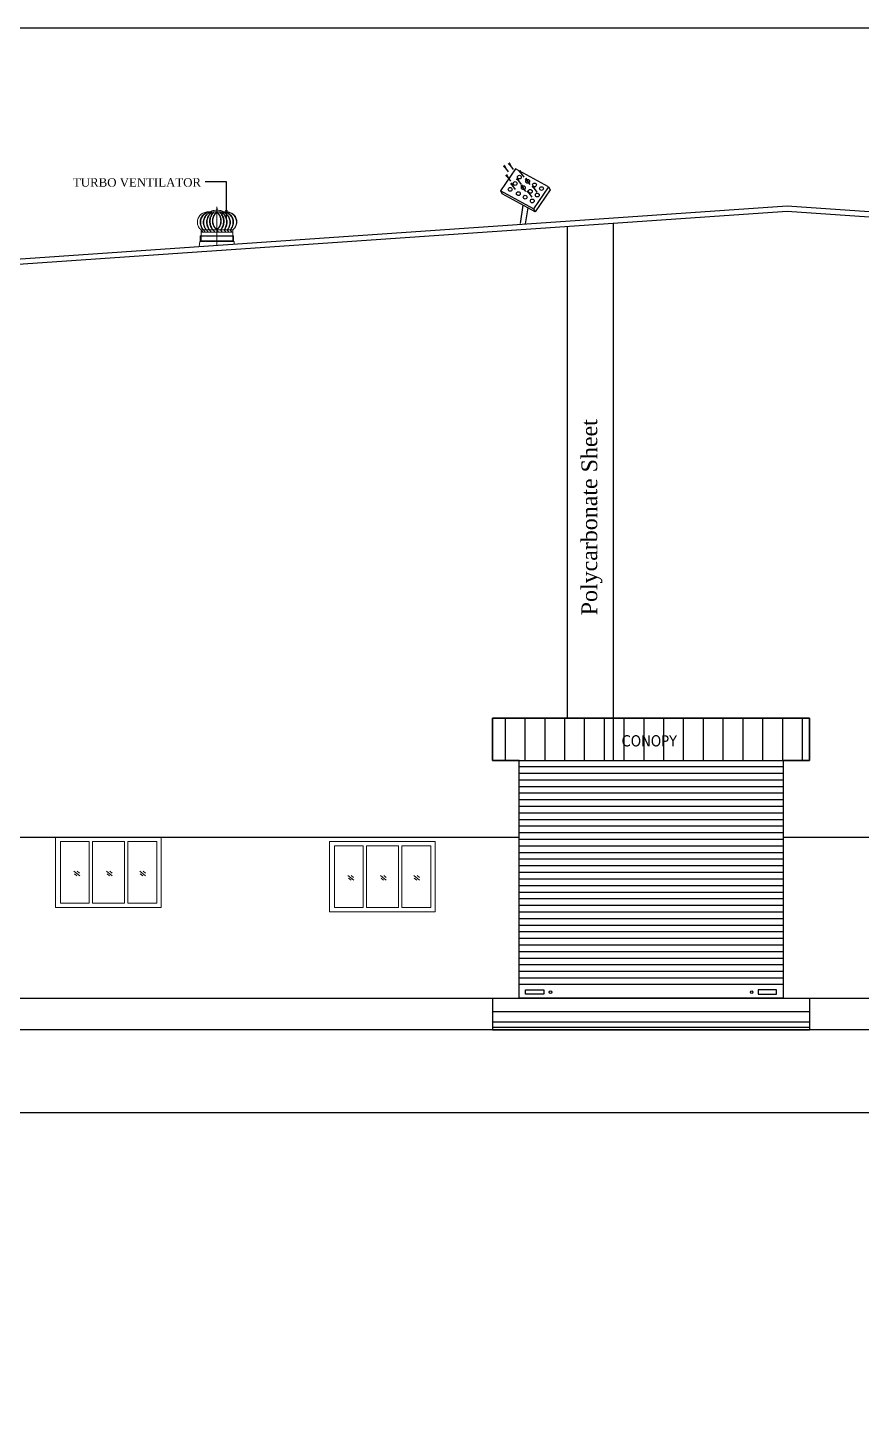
# Model space of a CAD drawing. Header units: metres. Extents: x 31037 to 31490, y -4422 to -3483.
# Drawn here: x 31181.03 to 31196.81, y -4395.07 to -4368.61 of the extents above; entities that cross this region are included whole.
import ezdxf

# ---------------------------------------------------------------- set-up
doc = ezdxf.new("R2010")
doc.units = ezdxf.units.M
doc.header["$LTSCALE"] = 30
doc.header["$MEASUREMENT"] = 0
doc.linetypes.add('DASHDOT', pattern=[1, 0.5, -0.25, 0, -0.25])
doc.layers.get('0').update_dxf_attribs({"color": 30, "lineweight": 40})
for name, color, linetype in [('COLUMN', 2, 'Continuous'), ('JSC-1A-Thin', 254, 'Continuous'), ('JSC-B-Main Wall', 20, 'Continuous'), ('OBJ', 5, 'Continuous')]:
    doc.layers.add(name, color=color, linetype=linetype)
for name, color, linetype, lineweight in [('DIM', 5, 'Continuous', 25), ('HAT', 8, 'Continuous', 18), ('JSC-K-Text 2', 7, 'Continuous', 20), ('JSC-S-Joinerys', 126, 'Continuous', 18), ('TEXT', 11, 'Continuous', 30), ('WINDOW', 3, 'Continuous', 30)]:
    doc.layers.add(name, color=color, linetype=linetype, lineweight=lineweight)
doc.styles.add('DIM', font='times.ttf')
doc.styles.add('JSC-Tahoma', font='tahoma.ttf')
doc.styles.add('ROMANS', font='stylu.ttf', dxfattribs={"width": 0.75})
doc.styles.get("Standard").update_dxf_attribs({"font": 'times.ttf', "height": 0.05})
doc.dimstyles.new('STANDARD$7', dxfattribs={"dimtxt": 0.18, "dimasz": 7, "dimexe": 0.18, "dimexo": 0.0625, "dimgap": 0.09, "dimtad": 0, "dimtih": 1, "dimtoh": 1, "dimdec": 3, "dimzin": 0, "dimdsep": 46, "dimtxsty": 'ROMANS', "dimcen": 0.09, "dimclrd": 3, "dimclrt": 2, "dimaunit": 1, "dimadec": 0, "dimazin": 0, "dimtfac": 1, "dimtdec": 3, "dimtofl": 0, "dimtmove": 2, "dimatfit": 3, "dimfxl": 0, "dimtolj": 1, "dimtzin": 0, "dimarcsym": 0})

# ---------------------------------------------------------------- blocks, each defined once
blk = doc.blocks.new('EGEGRE')
at = {"layer": 'JSC-1A-Thin', "lineweight": 9, "extrusion": (0.000697341, -0.000131776, 1)}
blk.add_line((17325.445, -5309.269, 0), (17325.436, -5309.368), dxfattribs=at)
at = {"layer": 'JSC-1A-Thin', "lineweight": 9, "extrusion": (0.000697341, -0.000131776, 1), "elevation": 12.781}
for points in [[(17325.593, -5308.71), (17325.574, -5308.71), (17325.556, -5308.712), (17325.536, -5308.717), (17325.519, -5308.724), (17325.501, -5308.731), (17325.485, -5308.74), (17325.469, -5308.752), (17325.455, -5308.764), (17325.442, -5308.779), (17325.431, -5308.793), (17325.421, -5308.809), (17325.412, -5308.827), (17325.405, -5308.844), (17325.401, -5308.862), (17325.398, -5308.881), (17325.397, -5308.9), (17325.397, -5308.919), (17325.401, -5308.938), (17325.405, -5308.957), (17325.411, -5308.974), (17325.419, -5308.992), (17325.428, -5309.008), (17325.439, -5309.023), (17325.452, -5309.038), (17325.466, -5309.05)], [(17325.625, -5308.71), (17325.606, -5308.712), (17325.587, -5308.716), (17325.569, -5308.722), (17325.551, -5308.731), (17325.535, -5308.74), (17325.52, -5308.752), (17325.505, -5308.764), (17325.493, -5308.777), (17325.48, -5308.792), (17325.471, -5308.808), (17325.462, -5308.826), (17325.456, -5308.844), (17325.451, -5308.862), (17325.448, -5308.881), (17325.447, -5308.9), (17325.447, -5308.919), (17325.449, -5308.937), (17325.453, -5308.956), (17325.459, -5308.973), (17325.468, -5308.991), (17325.476, -5309.008), (17325.487, -5309.023), (17325.499, -5309.038), (17325.514, -5309.05)], [(17325.625, -5308.71), (17325.605, -5308.715), (17325.587, -5308.721), (17325.568, -5308.729), (17325.551, -5308.739), (17325.535, -5308.75), (17325.52, -5308.764), (17325.506, -5308.779), (17325.495, -5308.793), (17325.484, -5308.811), (17325.475, -5308.829), (17325.468, -5308.847), (17325.462, -5308.867), (17325.459, -5308.885), (17325.458, -5308.905), (17325.459, -5308.926), (17325.461, -5308.946), (17325.466, -5308.965), (17325.472, -5308.984), (17325.48, -5309.002), (17325.489, -5309.019), (17325.501, -5309.035), (17325.514, -5309.05)], [(17325.652, -5308.71), (17325.633, -5308.717), (17325.614, -5308.726), (17325.597, -5308.736), (17325.581, -5308.748), (17325.567, -5308.762), (17325.553, -5308.777), (17325.541, -5308.793), (17325.531, -5308.81), (17325.523, -5308.828), (17325.516, -5308.847), (17325.512, -5308.866), (17325.508, -5308.885), (17325.507, -5308.906), (17325.508, -5308.926), (17325.512, -5308.946), (17325.516, -5308.965), (17325.523, -5308.984), (17325.532, -5309.002), (17325.542, -5309.019), (17325.553, -5309.036), (17325.568, -5309.05)], [(17325.652, -5308.71), (17325.633, -5308.718), (17325.616, -5308.729), (17325.599, -5308.741), (17325.584, -5308.754), (17325.57, -5308.768), (17325.558, -5308.785), (17325.547, -5308.802), (17325.537, -5308.82), (17325.53, -5308.839), (17325.524, -5308.858), (17325.52, -5308.878), (17325.517, -5308.899), (17325.517, -5308.919), (17325.52, -5308.939), (17325.523, -5308.959), (17325.528, -5308.98), (17325.535, -5308.998), (17325.545, -5309.017), (17325.556, -5309.033), (17325.568, -5309.049)], [(17325.679, -5308.709), (17325.662, -5308.72), (17325.645, -5308.733), (17325.631, -5308.747), (17325.617, -5308.763), (17325.605, -5308.78), (17325.595, -5308.798), (17325.586, -5308.817), (17325.579, -5308.837), (17325.574, -5308.856), (17325.57, -5308.877), (17325.569, -5308.898), (17325.57, -5308.919), (17325.572, -5308.939), (17325.577, -5308.959), (17325.583, -5308.98), (17325.592, -5308.998), (17325.602, -5309.017), (17325.613, -5309.034), (17325.626, -5309.05)], [(17325.679, -5308.709), (17325.663, -5308.722), (17325.648, -5308.737), (17325.634, -5308.754), (17325.622, -5308.77), (17325.611, -5308.789), (17325.602, -5308.808), (17325.593, -5308.828), (17325.587, -5308.848), (17325.584, -5308.869), (17325.581, -5308.89), (17325.581, -5308.911), (17325.582, -5308.932), (17325.586, -5308.954), (17325.591, -5308.974), (17325.597, -5308.994), (17325.606, -5309.013), (17325.616, -5309.032), (17325.629, -5309.05)], [(17325.593, -5308.71), (17325.939, -5308.71)], [(17325.907, -5308.71), (17325.885, -5308.699), (17325.861, -5308.691), (17325.838, -5308.684), (17325.815, -5308.679), (17325.79, -5308.676), (17325.766, -5308.675), (17325.742, -5308.676), (17325.716, -5308.679), (17325.693, -5308.684), (17325.67, -5308.691), (17325.647, -5308.699), (17325.625, -5308.71)], [(17325.713, -5308.71), (17325.698, -5308.722), (17325.683, -5308.737), (17325.67, -5308.754), (17325.659, -5308.77), (17325.649, -5308.788), (17325.641, -5308.807), (17325.634, -5308.826), (17325.629, -5308.846), (17325.626, -5308.866), (17325.625, -5308.886), (17325.626, -5308.906), (17325.629, -5308.927), (17325.633, -5308.946), (17325.639, -5308.966), (17325.647, -5308.985), (17325.657, -5309.003), (17325.668, -5309.02), (17325.681, -5309.036), (17325.695, -5309.051)], [(17325.713, -5308.709), (17325.698, -5308.725), (17325.684, -5308.743), (17325.672, -5308.761), (17325.662, -5308.781), (17325.653, -5308.801), (17325.647, -5308.821), (17325.641, -5308.844), (17325.639, -5308.865), (17325.637, -5308.887), (17325.638, -5308.909), (17325.641, -5308.931), (17325.645, -5308.952), (17325.652, -5308.973), (17325.66, -5308.994), (17325.67, -5309.013), (17325.681, -5309.032), (17325.695, -5309.05)], [(17325.765, -5308.71), (17325.75, -5308.722), (17325.735, -5308.737), (17325.723, -5308.752), (17325.712, -5308.768), (17325.702, -5308.785), (17325.694, -5308.803), (17325.688, -5308.821), (17325.684, -5308.841), (17325.681, -5308.86), (17325.68, -5308.88), (17325.681, -5308.9), (17325.684, -5308.919), (17325.689, -5308.938), (17325.695, -5308.957), (17325.703, -5308.975), (17325.713, -5308.992), (17325.724, -5309.009), (17325.737, -5309.023), (17325.751, -5309.037), (17325.767, -5309.049)], [(17325.766, -5308.71), (17325.75, -5308.725), (17325.737, -5308.741), (17325.725, -5308.758), (17325.714, -5308.777), (17325.706, -5308.797), (17325.699, -5308.817), (17325.694, -5308.837), (17325.691, -5308.858), (17325.69, -5308.88), (17325.691, -5308.901), (17325.694, -5308.922), (17325.699, -5308.943), (17325.706, -5308.963), (17325.714, -5308.983), (17325.725, -5309.001), (17325.737, -5309.019), (17325.75, -5309.035), (17325.766, -5309.05)], [(17325.754, -5308.667), (17325.777, -5308.667), (17325.777, -5308.674), (17325.754, -5308.674), (17325.754, -5308.667)], [(17325.761, -5308.637), (17325.77, -5308.637)], [(17325.761, -5308.637), (17325.761, -5308.667)], [(17325.762, -5309.05), (17325.777, -5309.035), (17325.79, -5309.019), (17325.803, -5309.001), (17325.813, -5308.983), (17325.822, -5308.963), (17325.828, -5308.943), (17325.834, -5308.922), (17325.836, -5308.901), (17325.837, -5308.88), (17325.836, -5308.858), (17325.834, -5308.837), (17325.828, -5308.817), (17325.822, -5308.797), (17325.813, -5308.777), (17325.803, -5308.758), (17325.79, -5308.741), (17325.777, -5308.725), (17325.762, -5308.71)], [(17325.762, -5309.049), (17325.777, -5309.037), (17325.791, -5309.023), (17325.804, -5309.009), (17325.815, -5308.992), (17325.825, -5308.975), (17325.834, -5308.957), (17325.84, -5308.938), (17325.844, -5308.919), (17325.848, -5308.9), (17325.848, -5308.88), (17325.848, -5308.86), (17325.844, -5308.841), (17325.84, -5308.821), (17325.834, -5308.803), (17325.826, -5308.785), (17325.817, -5308.768), (17325.806, -5308.752), (17325.793, -5308.737), (17325.779, -5308.722), (17325.763, -5308.71)], [(17325.77, -5308.637), (17325.77, -5308.667)], [(17325.833, -5309.05), (17325.846, -5309.032), (17325.858, -5309.013), (17325.868, -5308.994), (17325.876, -5308.973), (17325.882, -5308.952), (17325.887, -5308.931), (17325.89, -5308.909), (17325.89, -5308.887), (17325.889, -5308.865), (17325.886, -5308.844), (17325.881, -5308.821), (17325.874, -5308.801), (17325.866, -5308.781), (17325.855, -5308.761), (17325.844, -5308.743), (17325.83, -5308.725), (17325.815, -5308.709)], [(17325.834, -5309.051), (17325.848, -5309.036), (17325.86, -5309.02), (17325.871, -5309.003), (17325.881, -5308.985), (17325.889, -5308.966), (17325.895, -5308.946), (17325.899, -5308.927), (17325.903, -5308.906), (17325.903, -5308.886), (17325.903, -5308.866), (17325.899, -5308.846), (17325.894, -5308.826), (17325.888, -5308.807), (17325.88, -5308.788), (17325.869, -5308.77), (17325.859, -5308.754), (17325.845, -5308.737), (17325.831, -5308.722), (17325.815, -5308.71)], [(17325.9, -5309.05), (17325.912, -5309.032), (17325.922, -5309.013), (17325.931, -5308.994), (17325.937, -5308.974), (17325.942, -5308.954), (17325.946, -5308.932), (17325.947, -5308.911), (17325.946, -5308.89), (17325.944, -5308.869), (17325.941, -5308.848), (17325.935, -5308.828), (17325.927, -5308.808), (17325.917, -5308.789), (17325.907, -5308.77), (17325.894, -5308.754), (17325.88, -5308.737), (17325.865, -5308.722), (17325.849, -5308.709)], [(17325.903, -5309.05), (17325.915, -5309.034), (17325.927, -5309.017), (17325.936, -5308.998), (17325.945, -5308.98), (17325.951, -5308.959), (17325.955, -5308.939), (17325.959, -5308.919), (17325.959, -5308.898), (17325.958, -5308.877), (17325.955, -5308.856), (17325.95, -5308.837), (17325.942, -5308.817), (17325.934, -5308.798), (17325.923, -5308.78), (17325.911, -5308.763), (17325.898, -5308.747), (17325.882, -5308.733), (17325.867, -5308.72), (17325.849, -5308.709)], [(17325.961, -5309.049), (17325.973, -5309.033), (17325.983, -5309.017), (17325.992, -5308.998), (17326, -5308.98), (17326.005, -5308.959), (17326.009, -5308.939), (17326.011, -5308.919), (17326.011, -5308.899), (17326.009, -5308.878), (17326.005, -5308.858), (17325.999, -5308.839), (17325.991, -5308.82), (17325.982, -5308.802), (17325.971, -5308.785), (17325.959, -5308.768), (17325.944, -5308.754), (17325.929, -5308.741), (17325.913, -5308.729), (17325.895, -5308.718), (17325.877, -5308.71)], [(17325.961, -5309.05), (17325.974, -5309.036), (17325.986, -5309.019), (17325.997, -5309.002), (17326.005, -5308.984), (17326.012, -5308.965), (17326.017, -5308.946), (17326.02, -5308.926), (17326.02, -5308.906), (17326.02, -5308.885), (17326.017, -5308.866), (17326.012, -5308.847), (17326.005, -5308.828), (17325.997, -5308.81), (17325.987, -5308.793), (17325.974, -5308.777), (17325.961, -5308.762), (17325.946, -5308.748), (17325.931, -5308.736), (17325.914, -5308.726), (17325.896, -5308.717), (17325.877, -5308.71)], [(17325.903, -5308.71), (17325.922, -5308.712), (17325.941, -5308.716), (17325.959, -5308.722), (17325.976, -5308.731), (17325.992, -5308.74), (17326.007, -5308.752), (17326.022, -5308.764), (17326.035, -5308.777), (17326.047, -5308.792), (17326.056, -5308.808), (17326.065, -5308.826), (17326.072, -5308.844), (17326.077, -5308.862), (17326.08, -5308.881), (17326.081, -5308.9), (17326.08, -5308.919), (17326.078, -5308.937), (17326.074, -5308.956), (17326.068, -5308.973), (17326.06, -5308.991), (17326.051, -5309.008), (17326.04, -5309.023), (17326.028, -5309.038), (17326.014, -5309.05), (17326.027, -5309.035), (17326.038, -5309.019), (17326.049, -5309.002), (17326.056, -5308.984), (17326.063, -5308.965), (17326.068, -5308.946), (17326.07, -5308.926), (17326.07, -5308.905), (17326.069, -5308.885), (17326.066, -5308.867), (17326.06, -5308.847), (17326.053, -5308.829), (17326.045, -5308.811), (17326.034, -5308.793), (17326.022, -5308.779), (17326.008, -5308.764), (17325.994, -5308.75), (17325.978, -5308.739), (17325.96, -5308.729), (17325.942, -5308.721), (17325.923, -5308.715), (17325.904, -5308.71)], [(17326.065, -5309.049), (17326.08, -5309.038), (17326.093, -5309.024), (17326.106, -5309.01), (17326.116, -5308.994), (17326.126, -5308.977), (17326.133, -5308.961), (17326.138, -5308.943), (17326.142, -5308.923), (17326.144, -5308.905), (17326.144, -5308.886), (17326.142, -5308.867), (17326.138, -5308.849), (17326.132, -5308.831), (17326.125, -5308.814), (17326.116, -5308.798), (17326.105, -5308.782), (17326.092, -5308.767), (17326.079, -5308.754), (17326.063, -5308.743), (17326.049, -5308.733), (17326.031, -5308.724), (17326.013, -5308.718), (17325.995, -5308.713), (17325.977, -5308.71), (17325.958, -5308.709), (17325.939, -5308.71)], [(17326.066, -5309.05), (17326.08, -5309.038), (17326.093, -5309.023), (17326.104, -5309.008), (17326.114, -5308.992), (17326.122, -5308.974), (17326.127, -5308.957), (17326.132, -5308.938), (17326.135, -5308.919), (17326.135, -5308.9), (17326.134, -5308.881), (17326.131, -5308.862), (17326.126, -5308.844), (17326.12, -5308.827), (17326.111, -5308.809), (17326.101, -5308.793), (17326.09, -5308.779), (17326.077, -5308.764), (17326.063, -5308.752), (17326.047, -5308.74), (17326.031, -5308.731), (17326.013, -5308.724), (17325.996, -5308.717), (17325.977, -5308.712), (17325.959, -5308.71), (17325.94, -5308.71)], [(17325.441, -5309.268), (17325.466, -5309.268)], [(17325.451, -5309.159), (17326.08, -5309.159)], [(17326.08, -5309.254), (17325.451, -5309.254), (17325.451, -5309.159)], [(17325.466, -5309.05), (17326.066, -5309.05)], [(17325.466, -5309.05), (17325.497, -5309.093)], [(17325.466, -5309.159), (17325.466, -5309.05)], [(17325.466, -5309.093), (17326.066, -5309.093)], [(17325.466, -5309.169), (17325.467, -5309.169)], [(17325.466, -5309.169), (17325.466, -5309.17)], [(17325.466, -5309.172), (17325.466, -5309.173)], [(17325.466, -5309.174), (17325.466, -5309.176)], [(17325.466, -5309.176), (17325.466, -5309.178)], [(17325.466, -5309.179), (17325.466, -5309.182)], [(17325.466, -5309.182), (17325.466, -5309.184)], [(17325.466, -5309.184), (17325.466, -5309.186)], [(17325.466, -5309.187), (17325.466, -5309.19)], [(17325.466, -5309.191), (17325.466, -5309.192)], [(17325.466, -5309.193), (17325.466, -5309.195)], [(17325.466, -5309.195), (17325.466, -5309.197)], [(17325.466, -5309.199), (17325.466, -5309.201)], [(17325.466, -5309.201), (17325.466, -5309.203)], [(17325.466, -5309.203), (17325.466, -5309.205)], [(17325.466, -5309.206), (17325.466, -5309.209)], [(17325.466, -5309.209), (17325.466, -5309.211)], [(17325.466, -5309.212), (17325.466, -5309.214)], [(17325.466, -5309.214), (17325.466, -5309.217)], [(17325.466, -5309.218), (17325.466, -5309.22)], [(17325.466, -5309.22), (17325.466, -5309.222)], [(17325.466, -5309.222), (17325.466, -5309.224)], [(17325.466, -5309.225), (17325.466, -5309.228)], [(17325.466, -5309.228), (17325.466, -5309.23)], [(17325.466, -5309.231), (17325.466, -5309.232)], [(17325.466, -5309.233), (17325.466, -5309.236)], [(17325.466, -5309.237), (17325.466, -5309.239)], [(17325.466, -5309.239), (17325.466, -5309.241)], [(17325.466, -5309.241), (17325.466, -5309.243)], [(17325.466, -5309.245), (17325.466, -5309.247)], [(17325.466, -5309.247), (17325.466, -5309.249)], [(17325.466, -5309.25), (17325.466, -5309.251)], [(17325.466, -5309.252), (17325.466, -5309.255)], [(17325.466, -5309.255), (17325.466, -5309.258)], [(17325.466, -5309.258), (17325.466, -5309.26)], [(17325.466, -5309.261), (17325.466, -5309.263)], [(17325.466, -5309.264), (17325.466, -5309.266)], [(17325.466, -5309.266), (17325.466, -5309.268)], [(17325.466, -5309.268), (17325.467, -5309.268)], [(17325.468, -5309.169), (17325.47, -5309.169)], [(17325.468, -5309.268), (17325.47, -5309.268)], [(17325.47, -5309.169), (17325.472, -5309.169)], [(17325.47, -5309.268), (17325.472, -5309.268)], [(17325.474, -5309.169), (17325.475, -5309.169)], [(17325.474, -5309.268), (17325.475, -5309.268)], [(17325.476, -5309.169), (17325.478, -5309.169)], [(17325.476, -5309.268), (17325.478, -5309.268)], [(17325.478, -5309.169), (17325.48, -5309.169)], [(17325.478, -5309.268), (17325.48, -5309.268)], [(17325.481, -5309.169), (17325.483, -5309.169)], [(17325.481, -5309.268), (17325.483, -5309.268)], [(17325.484, -5309.169), (17325.486, -5309.169)], [(17325.484, -5309.268), (17325.486, -5309.268)], [(17325.487, -5309.169), (17325.489, -5309.169)], [(17325.487, -5309.268), (17325.489, -5309.268)], [(17325.489, -5309.169), (17325.491, -5309.169)], [(17325.489, -5309.268), (17325.491, -5309.268)], [(17325.493, -5309.169), (17325.494, -5309.169)], [(17325.493, -5309.268), (17325.494, -5309.268)], [(17325.495, -5309.169), (17325.497, -5309.169)], [(17325.495, -5309.268), (17325.497, -5309.268)], [(17325.497, -5309.169), (17325.499, -5309.169)], [(17325.497, -5309.268), (17325.499, -5309.268)], [(17325.501, -5309.169), (17325.502, -5309.169)], [(17325.501, -5309.268), (17325.502, -5309.268)], [(17325.503, -5309.169), (17325.505, -5309.169)], [(17325.503, -5309.268), (17325.505, -5309.268)], [(17325.505, -5309.169), (17325.507, -5309.169)], [(17325.505, -5309.268), (17325.507, -5309.268)], [(17325.508, -5309.169), (17325.51, -5309.169)], [(17325.508, -5309.268), (17325.51, -5309.268)], [(17325.512, -5309.169), (17325.513, -5309.169)], [(17325.512, -5309.268), (17325.513, -5309.268)], [(17325.514, -5309.05), (17325.545, -5309.093)], [(17325.514, -5309.169), (17325.516, -5309.169)], [(17325.514, -5309.268), (17325.516, -5309.268)], [(17325.516, -5309.169), (17325.519, -5309.169)], [(17325.516, -5309.268), (17325.519, -5309.268)], [(17325.52, -5309.169), (17325.521, -5309.169)], [(17325.52, -5309.268), (17325.521, -5309.268)], [(17325.522, -5309.169), (17325.524, -5309.169)], [(17325.522, -5309.268), (17325.524, -5309.268)], [(17325.524, -5309.169), (17325.526, -5309.169)], [(17325.524, -5309.268), (17325.526, -5309.268)], [(17325.527, -5309.169), (17325.529, -5309.169)], [(17325.527, -5309.268), (17325.529, -5309.268)], [(17325.53, -5309.169), (17325.532, -5309.169)], [(17325.53, -5309.268), (17325.532, -5309.268)], [(17325.533, -5309.169), (17325.535, -5309.169)], [(17325.533, -5309.268), (17325.535, -5309.268)], [(17325.535, -5309.169), (17325.538, -5309.169)], [(17325.535, -5309.268), (17325.538, -5309.268)], [(17325.539, -5309.169), (17325.54, -5309.169)], [(17325.539, -5309.268), (17325.54, -5309.268)], [(17325.541, -5309.169), (17325.543, -5309.169)], [(17325.541, -5309.268), (17325.543, -5309.268)], [(17325.543, -5309.169), (17325.545, -5309.169)], [(17325.543, -5309.268), (17325.545, -5309.268)], [(17325.547, -5309.169), (17325.548, -5309.169)], [(17325.547, -5309.268), (17325.548, -5309.268)], [(17325.549, -5309.169), (17325.551, -5309.169)], [(17325.549, -5309.268), (17325.551, -5309.268)], [(17325.551, -5309.169), (17325.553, -5309.169)], [(17325.551, -5309.268), (17325.553, -5309.268)], [(17325.554, -5309.169), (17325.557, -5309.169)], [(17325.554, -5309.268), (17325.557, -5309.268)], [(17325.558, -5309.169), (17325.559, -5309.169)], [(17325.558, -5309.268), (17325.559, -5309.268)], [(17325.56, -5309.169), (17325.562, -5309.169)], [(17325.56, -5309.268), (17325.562, -5309.268)], [(17325.562, -5309.169), (17325.565, -5309.169)], [(17325.562, -5309.268), (17325.565, -5309.268)], [(17325.566, -5309.169), (17325.567, -5309.169)], [(17325.566, -5309.268), (17325.567, -5309.268)], [(17325.567, -5309.05), (17325.599, -5309.093)], [(17325.568, -5309.169), (17325.57, -5309.169)], [(17325.568, -5309.268), (17325.57, -5309.268)], [(17325.57, -5309.169), (17325.572, -5309.169)], [(17325.57, -5309.268), (17325.572, -5309.268)], [(17325.574, -5309.169), (17325.576, -5309.169)], [(17325.574, -5309.268), (17325.576, -5309.268)], [(17325.576, -5309.169), (17325.578, -5309.169)], [(17325.576, -5309.268), (17325.578, -5309.268)], [(17325.579, -5309.169), (17325.581, -5309.169)], [(17325.579, -5309.268), (17325.581, -5309.268)], [(17325.581, -5309.169), (17325.584, -5309.169)], [(17325.581, -5309.268), (17325.584, -5309.268)], [(17325.585, -5309.169), (17325.586, -5309.169)], [(17325.585, -5309.268), (17325.586, -5309.268)], [(17325.587, -5309.169), (17325.589, -5309.169)], [(17325.587, -5309.268), (17325.589, -5309.268)], [(17325.589, -5309.169), (17325.592, -5309.169)], [(17325.589, -5309.268), (17325.592, -5309.268)], [(17325.593, -5309.169), (17325.595, -5309.169)], [(17325.593, -5309.268), (17325.595, -5309.268)], [(17325.595, -5309.169), (17325.597, -5309.169)], [(17325.595, -5309.268), (17325.597, -5309.268)], [(17325.597, -5309.169), (17325.599, -5309.169)], [(17325.597, -5309.268), (17325.599, -5309.268)], [(17325.6, -5309.169), (17325.603, -5309.169)], [(17325.6, -5309.268), (17325.603, -5309.268)], [(17325.604, -5309.169), (17325.605, -5309.169)], [(17325.604, -5309.268), (17325.605, -5309.268)], [(17325.606, -5309.169), (17325.608, -5309.169)], [(17325.606, -5309.268), (17325.608, -5309.268)], [(17325.608, -5309.169), (17325.611, -5309.169)], [(17325.608, -5309.268), (17325.611, -5309.268)], [(17325.612, -5309.169), (17325.614, -5309.169)], [(17325.612, -5309.268), (17325.614, -5309.268)], [(17325.614, -5309.169), (17325.616, -5309.169)], [(17325.614, -5309.268), (17325.616, -5309.268)], [(17325.616, -5309.169), (17325.618, -5309.169)], [(17325.616, -5309.268), (17325.618, -5309.268)], [(17325.62, -5309.169), (17325.622, -5309.169)], [(17325.62, -5309.268), (17325.622, -5309.268)], [(17325.622, -5309.169), (17325.624, -5309.169)], [(17325.622, -5309.268), (17325.624, -5309.268)], [(17325.625, -5309.169), (17325.627, -5309.169)], [(17325.625, -5309.268), (17325.627, -5309.268)], [(17325.626, -5309.05), (17325.658, -5309.093)], [(17325.627, -5309.169), (17325.63, -5309.169)], [(17325.627, -5309.268), (17325.63, -5309.268)], [(17325.631, -5309.169), (17325.633, -5309.169)], [(17325.631, -5309.268), (17325.633, -5309.268)], [(17325.633, -5309.169), (17325.635, -5309.169)], [(17325.633, -5309.268), (17325.635, -5309.268)], [(17325.635, -5309.169), (17325.638, -5309.169)], [(17325.635, -5309.268), (17325.638, -5309.268)], [(17325.639, -5309.169), (17325.641, -5309.169)], [(17325.639, -5309.268), (17325.641, -5309.268)], [(17325.641, -5309.169), (17325.643, -5309.169)], [(17325.641, -5309.268), (17325.643, -5309.268)], [(17325.644, -5309.169), (17325.645, -5309.169)], [(17325.644, -5309.268), (17325.645, -5309.268)], [(17325.647, -5309.169), (17325.649, -5309.169)], [(17325.647, -5309.268), (17325.649, -5309.268)], [(17325.65, -5309.169), (17325.652, -5309.169)], [(17325.65, -5309.268), (17325.652, -5309.268)], [(17325.652, -5309.169), (17325.654, -5309.169)], [(17325.652, -5309.268), (17325.654, -5309.268)], [(17325.654, -5309.169), (17325.657, -5309.169)], [(17325.654, -5309.268), (17325.657, -5309.268)], [(17325.658, -5309.169), (17325.66, -5309.169)], [(17325.658, -5309.268), (17325.66, -5309.268)], [(17325.66, -5309.169), (17325.662, -5309.169)], [(17325.66, -5309.268), (17325.662, -5309.268)], [(17325.663, -5309.169), (17325.665, -5309.169)], [(17325.663, -5309.268), (17325.665, -5309.268)], [(17325.666, -5309.169), (17325.668, -5309.169)], [(17325.666, -5309.268), (17325.668, -5309.268)], [(17325.668, -5309.169), (17325.67, -5309.169)], [(17325.668, -5309.268), (17325.67, -5309.268)], [(17325.671, -5309.169), (17325.673, -5309.169)], [(17325.671, -5309.268), (17325.673, -5309.268)], [(17325.673, -5309.169), (17325.676, -5309.169)], [(17325.673, -5309.268), (17325.676, -5309.268)], [(17325.677, -5309.169), (17325.679, -5309.169)], [(17325.677, -5309.268), (17325.679, -5309.268)], [(17325.679, -5309.169), (17325.681, -5309.169)], [(17325.679, -5309.268), (17325.681, -5309.268)], [(17325.682, -5309.169), (17325.684, -5309.169)], [(17325.682, -5309.268), (17325.684, -5309.268)], [(17325.685, -5309.169), (17325.687, -5309.169)], [(17325.685, -5309.268), (17325.687, -5309.268)], [(17325.687, -5309.169), (17325.689, -5309.169)], [(17325.687, -5309.268), (17325.689, -5309.268)], [(17325.69, -5309.169), (17325.691, -5309.169)], [(17325.69, -5309.268), (17325.691, -5309.268)], [(17325.693, -5309.169), (17325.695, -5309.169)], [(17325.693, -5309.268), (17325.695, -5309.268)], [(17325.695, -5309.05), (17325.726, -5309.093)], [(17325.696, -5309.169), (17325.698, -5309.169)], [(17325.696, -5309.268), (17325.698, -5309.268)], [(17325.698, -5309.169), (17325.7, -5309.169)], [(17325.698, -5309.268), (17325.7, -5309.268)], [(17325.702, -5309.169), (17325.703, -5309.169)], [(17325.702, -5309.268), (17325.703, -5309.268)], [(17325.704, -5309.169), (17325.706, -5309.169)], [(17325.704, -5309.268), (17325.706, -5309.268)], [(17325.706, -5309.169), (17325.708, -5309.169)], [(17325.706, -5309.268), (17325.708, -5309.268)], [(17325.709, -5309.169), (17325.711, -5309.169)], [(17325.709, -5309.268), (17325.711, -5309.268)], [(17325.712, -5309.169), (17325.714, -5309.169)], [(17325.712, -5309.268), (17325.714, -5309.268)], [(17325.714, -5309.169), (17325.716, -5309.169)], [(17325.714, -5309.268), (17325.716, -5309.268)], [(17325.717, -5309.169), (17325.719, -5309.169)], [(17325.717, -5309.268), (17325.719, -5309.268)], [(17325.721, -5309.169), (17325.722, -5309.169)], [(17325.721, -5309.268), (17325.722, -5309.268)], [(17325.723, -5309.169), (17325.725, -5309.169)], [(17325.723, -5309.268), (17325.725, -5309.268)], [(17325.725, -5309.169), (17325.727, -5309.169)], [(17325.725, -5309.268), (17325.727, -5309.268)], [(17325.728, -5309.169), (17325.73, -5309.169)], [(17325.728, -5309.268), (17325.73, -5309.268)], [(17325.731, -5309.169), (17325.733, -5309.169)], [(17325.731, -5309.268), (17325.733, -5309.268)], [(17325.733, -5309.169), (17325.735, -5309.169)], [(17325.733, -5309.268), (17325.735, -5309.268)], [(17325.736, -5309.169), (17325.738, -5309.169)], [(17325.736, -5309.268), (17325.738, -5309.268)], [(17325.739, -5309.169), (17325.741, -5309.169)], [(17325.739, -5309.268), (17325.741, -5309.268)], [(17325.742, -5309.169), (17325.744, -5309.169)], [(17325.742, -5309.268), (17325.744, -5309.268)], [(17325.744, -5309.169), (17325.746, -5309.169)], [(17325.744, -5309.268), (17325.746, -5309.268)], [(17325.748, -5309.169), (17325.749, -5309.169)], [(17325.748, -5309.268), (17325.749, -5309.268)], [(17325.75, -5309.169), (17325.752, -5309.169)], [(17325.75, -5309.268), (17325.752, -5309.268)], [(17325.752, -5309.169), (17325.754, -5309.169)], [(17325.752, -5309.268), (17325.754, -5309.268)], [(17325.755, -5309.169), (17325.757, -5309.169)], [(17325.755, -5309.268), (17325.757, -5309.268)], [(17325.758, -5309.169), (17325.76, -5309.169)], [(17325.758, -5309.268), (17325.76, -5309.268)], [(17325.76, -5309.169), (17325.762, -5309.169)], [(17325.76, -5309.268), (17325.762, -5309.268)], [(17325.762, -5309.05), (17325.794, -5309.093)], [(17325.763, -5309.169), (17325.766, -5309.169)], [(17325.763, -5309.268), (17325.766, -5309.268)], [(17325.767, -5309.169), (17325.768, -5309.169)], [(17325.767, -5309.268), (17325.768, -5309.268)], [(17325.769, -5309.169), (17325.771, -5309.169)], [(17325.769, -5309.268), (17325.771, -5309.268)], [(17325.771, -5309.169), (17325.773, -5309.169)], [(17325.771, -5309.268), (17325.773, -5309.268)], [(17325.775, -5309.169), (17325.776, -5309.169)], [(17325.775, -5309.268), (17325.776, -5309.268)], [(17325.777, -5309.169), (17325.779, -5309.169)], [(17325.777, -5309.268), (17325.779, -5309.268)], [(17325.779, -5309.169), (17325.781, -5309.169)], [(17325.779, -5309.268), (17325.781, -5309.268)], [(17325.782, -5309.169), (17325.785, -5309.169)], [(17325.782, -5309.268), (17325.785, -5309.268)], [(17325.785, -5309.169), (17325.787, -5309.169)], [(17325.785, -5309.268), (17325.787, -5309.268)], [(17325.788, -5309.169), (17325.79, -5309.169)], [(17325.788, -5309.268), (17325.79, -5309.268)], [(17325.79, -5309.169), (17325.793, -5309.169)], [(17325.79, -5309.268), (17325.793, -5309.268)], [(17325.794, -5309.169), (17325.795, -5309.169)], [(17325.794, -5309.268), (17325.795, -5309.268)], [(17325.796, -5309.169), (17325.798, -5309.169)], [(17325.796, -5309.268), (17325.798, -5309.268)], [(17325.798, -5309.169), (17325.8, -5309.169)], [(17325.798, -5309.268), (17325.8, -5309.268)], [(17325.801, -5309.169), (17325.804, -5309.169)], [(17325.801, -5309.268), (17325.804, -5309.268)], [(17325.804, -5309.169), (17325.806, -5309.169)], [(17325.804, -5309.268), (17325.806, -5309.268)], [(17325.806, -5309.169), (17325.808, -5309.169)], [(17325.806, -5309.268), (17325.808, -5309.268)], [(17325.809, -5309.169), (17325.812, -5309.169)], [(17325.809, -5309.268), (17325.812, -5309.268)], [(17325.813, -5309.169), (17325.814, -5309.169)], [(17325.813, -5309.268), (17325.814, -5309.268)], [(17325.815, -5309.169), (17325.817, -5309.169)], [(17325.815, -5309.268), (17325.817, -5309.268)], [(17325.817, -5309.169), (17325.819, -5309.169)], [(17325.817, -5309.268), (17325.819, -5309.268)], [(17325.821, -5309.169), (17325.823, -5309.169)], [(17325.821, -5309.268), (17325.823, -5309.268)], [(17325.823, -5309.169), (17325.825, -5309.169)], [(17325.823, -5309.268), (17325.825, -5309.268)], [(17325.825, -5309.169), (17325.827, -5309.169)], [(17325.825, -5309.268), (17325.827, -5309.268)], [(17325.828, -5309.169), (17325.831, -5309.169)], [(17325.828, -5309.268), (17325.831, -5309.268)], [(17325.831, -5309.169), (17325.833, -5309.169)], [(17325.831, -5309.268), (17325.833, -5309.268)], [(17325.834, -5309.05), (17325.865, -5309.093)], [(17325.834, -5309.169), (17325.836, -5309.169)], [(17325.834, -5309.268), (17325.836, -5309.268)], [(17325.836, -5309.169), (17325.839, -5309.169)], [(17325.836, -5309.268), (17325.839, -5309.268)], [(17325.84, -5309.169), (17325.842, -5309.169)], [(17325.84, -5309.268), (17325.842, -5309.268)], [(17325.842, -5309.169), (17325.844, -5309.169)], [(17325.842, -5309.268), (17325.844, -5309.268)], [(17325.844, -5309.169), (17325.846, -5309.169)], [(17325.844, -5309.268), (17325.846, -5309.268)], [(17325.848, -5309.169), (17325.85, -5309.169)], [(17325.848, -5309.268), (17325.85, -5309.268)], [(17325.85, -5309.169), (17325.852, -5309.169)], [(17325.85, -5309.268), (17325.852, -5309.268)], [(17325.853, -5309.169), (17325.854, -5309.169)], [(17325.853, -5309.268), (17325.854, -5309.268)], [(17325.855, -5309.169), (17325.858, -5309.169)], [(17325.855, -5309.268), (17325.858, -5309.268)], [(17325.859, -5309.169), (17325.861, -5309.169)], [(17325.859, -5309.268), (17325.861, -5309.268)], [(17325.861, -5309.169), (17325.863, -5309.169)], [(17325.861, -5309.268), (17325.863, -5309.268)], [(17325.864, -5309.169), (17325.866, -5309.169)], [(17325.864, -5309.268), (17325.866, -5309.268)], [(17325.867, -5309.169), (17325.869, -5309.169)], [(17325.867, -5309.268), (17325.869, -5309.268)], [(17325.869, -5309.169), (17325.871, -5309.169)], [(17325.869, -5309.268), (17325.871, -5309.268)], [(17325.872, -5309.169), (17325.873, -5309.169)], [(17325.872, -5309.268), (17325.873, -5309.268)], [(17325.874, -5309.169), (17325.877, -5309.169)], [(17325.874, -5309.268), (17325.877, -5309.268)], [(17325.877, -5309.169), (17325.88, -5309.169)], [(17325.877, -5309.268), (17325.88, -5309.268)], [(17325.88, -5309.169), (17325.882, -5309.169)], [(17325.88, -5309.268), (17325.882, -5309.268)], [(17325.883, -5309.169), (17325.885, -5309.169)], [(17325.883, -5309.268), (17325.885, -5309.268)], [(17325.886, -5309.169), (17325.888, -5309.169)], [(17325.886, -5309.268), (17325.888, -5309.268)], [(17325.888, -5309.169), (17325.89, -5309.169)], [(17325.888, -5309.268), (17325.89, -5309.268)], [(17325.891, -5309.169), (17325.892, -5309.169)], [(17325.891, -5309.268), (17325.892, -5309.268)], [(17325.894, -5309.169), (17325.896, -5309.169)], [(17325.894, -5309.268), (17325.896, -5309.268)], [(17325.896, -5309.169), (17325.898, -5309.169)], [(17325.896, -5309.268), (17325.898, -5309.268)], [(17325.899, -5309.169), (17325.9, -5309.169)], [(17325.899, -5309.268), (17325.9, -5309.268)], [(17325.901, -5309.05), (17325.934, -5309.093)], [(17325.903, -5309.169), (17325.904, -5309.169)], [(17325.903, -5309.268), (17325.904, -5309.268)], [(17325.905, -5309.169), (17325.907, -5309.169)], [(17325.905, -5309.268), (17325.907, -5309.268)], [(17325.907, -5309.169), (17325.909, -5309.169)], [(17325.907, -5309.268), (17325.909, -5309.268)], [(17325.91, -5309.169), (17325.912, -5309.169)], [(17325.91, -5309.268), (17325.912, -5309.268)], [(17325.913, -5309.169), (17325.915, -5309.169)], [(17325.913, -5309.268), (17325.915, -5309.268)], [(17325.915, -5309.169), (17325.917, -5309.169)], [(17325.915, -5309.268), (17325.917, -5309.268)], [(17325.918, -5309.169), (17325.919, -5309.169)], [(17325.918, -5309.268), (17325.919, -5309.268)], [(17325.921, -5309.169), (17325.923, -5309.169)], [(17325.921, -5309.268), (17325.923, -5309.268)], [(17325.923, -5309.169), (17325.926, -5309.169)], [(17325.923, -5309.268), (17325.926, -5309.268)], [(17325.926, -5309.169), (17325.928, -5309.169)], [(17325.926, -5309.268), (17325.928, -5309.268)], [(17325.929, -5309.169), (17325.931, -5309.169)], [(17325.929, -5309.268), (17325.931, -5309.268)], [(17325.932, -5309.169), (17325.934, -5309.169)], [(17325.932, -5309.268), (17325.934, -5309.268)], [(17325.934, -5309.169), (17325.936, -5309.169)], [(17325.934, -5309.268), (17325.936, -5309.268)], [(17325.937, -5309.169), (17325.939, -5309.169)], [(17325.937, -5309.268), (17325.939, -5309.268)], [(17325.94, -5309.169), (17325.942, -5309.169)], [(17325.94, -5309.268), (17325.942, -5309.268)], [(17325.942, -5309.169), (17325.944, -5309.169)], [(17325.942, -5309.268), (17325.944, -5309.268)], [(17325.945, -5309.169), (17325.946, -5309.169)], [(17325.945, -5309.268), (17325.946, -5309.268)], [(17325.949, -5309.169), (17325.95, -5309.169)], [(17325.949, -5309.268), (17325.95, -5309.268)], [(17325.951, -5309.169), (17325.953, -5309.169)], [(17325.951, -5309.268), (17325.953, -5309.268)], [(17325.953, -5309.169), (17325.955, -5309.169)], [(17325.953, -5309.268), (17325.955, -5309.268)], [(17325.956, -5309.169), (17325.958, -5309.169)], [(17325.956, -5309.268), (17325.958, -5309.268)], [(17325.959, -5309.169), (17325.961, -5309.169)], [(17325.959, -5309.268), (17325.961, -5309.268)], [(17325.961, -5309.05), (17325.992, -5309.093)], [(17325.961, -5309.169), (17325.963, -5309.169)], [(17325.961, -5309.268), (17325.963, -5309.268)], [(17325.964, -5309.169), (17325.965, -5309.169)], [(17325.964, -5309.268), (17325.965, -5309.268)], [(17325.967, -5309.169), (17325.969, -5309.169)], [(17325.967, -5309.268), (17325.969, -5309.268)], [(17325.969, -5309.169), (17325.971, -5309.169)], [(17325.969, -5309.268), (17325.971, -5309.268)], [(17325.972, -5309.169), (17325.974, -5309.169)], [(17325.972, -5309.268), (17325.974, -5309.268)], [(17325.976, -5309.169), (17325.977, -5309.169)], [(17325.976, -5309.268), (17325.977, -5309.268)], [(17325.978, -5309.169), (17325.98, -5309.169)], [(17325.978, -5309.268), (17325.98, -5309.268)], [(17325.98, -5309.169), (17325.982, -5309.169)], [(17325.98, -5309.268), (17325.982, -5309.268)], [(17325.983, -5309.169), (17325.985, -5309.169)], [(17325.983, -5309.268), (17325.985, -5309.268)], [(17325.986, -5309.169), (17325.988, -5309.169)], [(17325.986, -5309.268), (17325.988, -5309.268)], [(17325.988, -5309.169), (17325.99, -5309.169)], [(17325.988, -5309.268), (17325.99, -5309.268)], [(17325.991, -5309.169), (17325.994, -5309.169)], [(17325.991, -5309.268), (17325.994, -5309.268)], [(17325.994, -5309.169), (17325.996, -5309.169)], [(17325.994, -5309.268), (17325.996, -5309.268)], [(17325.997, -5309.169), (17325.999, -5309.169)], [(17325.997, -5309.268), (17325.999, -5309.268)], [(17325.999, -5309.169), (17326.001, -5309.169)], [(17325.999, -5309.268), (17326.001, -5309.268)], [(17326.002, -5309.169), (17326.004, -5309.169)], [(17326.002, -5309.268), (17326.004, -5309.268)], [(17326.005, -5309.169), (17326.007, -5309.169)], [(17326.005, -5309.268), (17326.007, -5309.268)], [(17326.007, -5309.169), (17326.009, -5309.169)], [(17326.007, -5309.268), (17326.009, -5309.268)], [(17326.01, -5309.169), (17326.013, -5309.169)], [(17326.01, -5309.268), (17326.013, -5309.268)], [(17326.013, -5309.169), (17326.015, -5309.169)], [(17326.013, -5309.268), (17326.015, -5309.268)], [(17326.016, -5309.05), (17326.047, -5309.093)], [(17326.016, -5309.169), (17326.017, -5309.169)], [(17326.016, -5309.268), (17326.017, -5309.268)], [(17326.018, -5309.169), (17326.02, -5309.169)], [(17326.018, -5309.268), (17326.02, -5309.268)], [(17326.022, -5309.169), (17326.023, -5309.169)], [(17326.022, -5309.268), (17326.023, -5309.268)], [(17326.024, -5309.169), (17326.026, -5309.169)], [(17326.024, -5309.268), (17326.026, -5309.268)], [(17326.026, -5309.169), (17326.028, -5309.169)], [(17326.026, -5309.268), (17326.028, -5309.268)], [(17326.029, -5309.169), (17326.032, -5309.169)], [(17326.029, -5309.268), (17326.032, -5309.268)], [(17326.032, -5309.169), (17326.034, -5309.169)], [(17326.032, -5309.268), (17326.034, -5309.268)], [(17326.035, -5309.169), (17326.036, -5309.169)], [(17326.035, -5309.268), (17326.036, -5309.268)], [(17326.037, -5309.169), (17326.04, -5309.169)], [(17326.037, -5309.268), (17326.04, -5309.268)], [(17326.04, -5309.169), (17326.042, -5309.169)], [(17326.04, -5309.268), (17326.042, -5309.268)], [(17326.043, -5309.169), (17326.045, -5309.169)], [(17326.043, -5309.268), (17326.045, -5309.268)], [(17326.045, -5309.169), (17326.047, -5309.169)], [(17326.045, -5309.268), (17326.047, -5309.268)], [(17326.049, -5309.169), (17326.051, -5309.169)], [(17326.049, -5309.268), (17326.051, -5309.268)], [(17326.051, -5309.169), (17326.053, -5309.169)], [(17326.051, -5309.268), (17326.053, -5309.268)], [(17326.054, -5309.169), (17326.055, -5309.169)], [(17326.054, -5309.268), (17326.055, -5309.268)], [(17326.056, -5309.169), (17326.059, -5309.169)], [(17326.056, -5309.268), (17326.059, -5309.268)], [(17326.059, -5309.169), (17326.061, -5309.169)], [(17326.059, -5309.268), (17326.061, -5309.268)], [(17326.062, -5309.169), (17326.063, -5309.169)], [(17326.062, -5309.268), (17326.063, -5309.268)], [(17326.064, -5309.169), (17326.066, -5309.169)], [(17326.064, -5309.268), (17326.066, -5309.268)], [(17326.066, -5309.159), (17326.066, -5309.05)], [(17326.066, -5309.169), (17326.066, -5309.17)], [(17326.066, -5309.172), (17326.066, -5309.173)], [(17326.066, -5309.174), (17326.066, -5309.176)], [(17326.066, -5309.176), (17326.066, -5309.178)], [(17326.066, -5309.179), (17326.066, -5309.182)], [(17326.066, -5309.182), (17326.066, -5309.184)], [(17326.066, -5309.184), (17326.066, -5309.186)], [(17326.066, -5309.187), (17326.066, -5309.19)], [(17326.066, -5309.191), (17326.066, -5309.192)], [(17326.066, -5309.193), (17326.066, -5309.195)], [(17326.066, -5309.195), (17326.066, -5309.197)], [(17326.066, -5309.199), (17326.066, -5309.201)], [(17326.066, -5309.201), (17326.066, -5309.203)], [(17326.066, -5309.203), (17326.066, -5309.205)], [(17326.066, -5309.206), (17326.066, -5309.209)], [(17326.066, -5309.209), (17326.066, -5309.211)], [(17326.066, -5309.212), (17326.066, -5309.214)], [(17326.066, -5309.214), (17326.066, -5309.217)], [(17326.066, -5309.218), (17326.066, -5309.22)], [(17326.066, -5309.22), (17326.066, -5309.222)], [(17326.066, -5309.222), (17326.066, -5309.224)], [(17326.066, -5309.225), (17326.066, -5309.228)], [(17326.066, -5309.228), (17326.066, -5309.23)], [(17326.066, -5309.231), (17326.066, -5309.232)], [(17326.066, -5309.233), (17326.066, -5309.236)], [(17326.066, -5309.237), (17326.066, -5309.239)], [(17326.066, -5309.239), (17326.066, -5309.241)], [(17326.066, -5309.241), (17326.066, -5309.243)], [(17326.066, -5309.245), (17326.066, -5309.247)], [(17326.066, -5309.247), (17326.066, -5309.249)], [(17326.066, -5309.25), (17326.066, -5309.251)], [(17326.066, -5309.252), (17326.066, -5309.255)], [(17326.066, -5309.255), (17326.066, -5309.258)], [(17326.066, -5309.258), (17326.066, -5309.26)], [(17326.066, -5309.261), (17326.066, -5309.263)], [(17326.066, -5309.264), (17326.066, -5309.266)], [(17326.066, -5309.266), (17326.066, -5309.268)], [(17326.091, -5309.268), (17326.066, -5309.268)], [(17326.08, -5309.254), (17326.08, -5309.159)], [(17326.091, -5309.268), (17326.094, -5309.315)]]:
    blk.add_lwpolyline(points, dxfattribs=at)
at = {"layer": 'JSC-1A-Thin', "linetype": 'DASHDOT', "lineweight": 9, "extrusion": (0.000697341, -0.000131776, 1), "elevation": 12.781}
blk.add_lwpolyline([(17325.766, -5308.611), (17325.766, -5309.34)], dxfattribs=at)
blk = doc.blocks.new('1500')
at = {"layer": 'JSC-S-Joinerys'}
for p, q in [((270, 1125, 0), (270, 75, 0)), ((326, 1125, 0), (326, 75, 0)), ((-632, 540), (-533, 621)), ((-629, 587), (-589, 617)), ((-586, 538), (-543, 572)), ((-65, 540), (33, 621)), ((-62, 587), (-23, 617)), ((-19, 538), (24, 572)), ((490, 540), (589, 621)), ((493, 587), (533, 617)), ((536, 538), (579, 572))]:
    blk.add_line(p, q, dxfattribs=at)
for points in [[(900, 0), (-900, 0), (-900, 1200), (900, 1200)], [(-328, 75), (-825, 75), (-825, 1125), (-328, 1125)]]:
    blk.add_lwpolyline(points, close=True, dxfattribs=at)
for points in [[(270, 1125), (-273, 1125), (-273, 75), (270, 75)], [(326, 75), (820, 75), (820, 1125), (326, 1125)]]:
    blk.add_lwpolyline(points, dxfattribs=at)
blk = doc.blocks.new('WFGRFGFGSW')
at = {"layer": 'COLUMN', "color": 7}
for p, q in [((17313.646, -5254.599, 0), (17313.362, -5255.013, 0)), ((17314.267, -5254.94, 0), (17313.646, -5254.599, 0)), ((17313.362, -5255.013, 0), (17313.394, -5255.068, 0)), ((17313.982, -5255.355, 0), (17313.362, -5255.013, 0)), ((17314.267, -5254.94, 0), (17313.982, -5255.355, 0)), ((17314.299, -5254.994, 0), (17314.014, -5255.409, 0)), ((17314.267, -5254.94, 0), (17314.299, -5254.994, 0)), ((17314.014, -5255.409, 0), (17313.394, -5255.068, 0)), ((17313.786, -5255.284, 0), (17313.732, -5255.633, 0)), ((17313.876, -5255.333, 0), (17313.829, -5255.638, 0)), ((17313.982, -5255.355, 0), (17314.014, -5255.409, 0))]:
    blk.add_line(p, q, dxfattribs=at)
for centre in [(17313.718, -5254.753, 0), (17313.543, -5254.986, 0), (17313.638, -5254.875, 0), (17313.794, -5254.954, 0), (17313.874, -5254.832, 0), (17313.924, -5255.023, 0), (17314.004, -5254.901, 0), (17314.137, -5254.97, 0), (17313.699, -5255.066, 0), (17313.828, -5255.134, 0), (17313.962, -5255.204, 0), (17314.057, -5255.092, 0)]:
    blk.add_circle(centre, 0.0359, dxfattribs=at)
for points in [[(17313.511, -5254.654, 0), (17313.441, -5254.559, 0)], [(17313.511, -5254.654, 0), (17313.441, -5254.559, 0)], [(17313.555, -5254.83, 0), (17313.485, -5254.736, 0)], [(17313.555, -5254.83, 0), (17313.485, -5254.736, 0)], [(17313.606, -5254.607, 0), (17313.535, -5254.513, 0)], [(17313.807, -5254.752, 0), (17313.737, -5254.657, 0)], [(17313.647, -5254.988, 0), (17313.577, -5254.893, 0)], [(17313.758, -5254.896, 0), (17313.687, -5254.801, 0)], [(17313.842, -5255.024, 0), (17313.771, -5254.929, 0)], [(17313.925, -5254.896, 0), (17313.855, -5254.802, 0)], [(17314.054, -5255.04, 0), (17313.984, -5254.946, 0)], [(17313.957, -5255.13, 0), (17313.886, -5255.035, 0)]]:
    blk.add_leader(points, dimstyle='STANDARD$7', override={"dimscale": 3, "dimasz": 0.05, "dimexe": 0.09375, "dimtih": 0, "dimtoh": 0, "dimdec": 2, "dimpost": '\\X', "dimtxsty": 'DIM', "dimcen": 0.15625, "dimse1": 1, "dimse2": 1, "dimsd1": 1, "dimsd2": 1, "dimclrd": 4, "dimclre": 4, "dimtdec": 2, "dimtix": 1}, dxfattribs=at)

msp = doc.modelspace()

# ---------------------------------------------------------------- hatches: boundary and pattern name
at = {"layer": 'HAT', "lineweight": 25}
h = msp.add_hatch(dxfattribs=at)
h.set_pattern_fill('ANSI31', color=0, scale=3, angle=45, style=0)
h.set_pattern_definition([(90, (15862.69652, -464.16575), (-0.375, 1e-16), [])])
h.paths.add_polyline_path([(31195.83052, -4381.67332), (31189.83052, -4381.67332), (31189.83052, -4382.47332), (31195.83052, -4382.47332)])
h.paths.add_polyline_path([(31192.21796, -4382.26592), (31193.4298, -4382.26592), (31193.4298, -4381.9378), (31192.21796, -4381.9378)], flags=24)
h = msp.add_hatch(dxfattribs=at)
h.set_pattern_fill('ANSI31', color=0, angle=135, style=0)
h.set_pattern_definition([(180, (15862.69652, -445.83903), (0, -0.125), [])])
h.paths.add_polyline_path([(31190.33052, -4382.47332), (31190.33052, -4386.70618), (31195.33052, -4386.70618), (31195.33052, -4382.47332)])

# ---------------------------------------------------------------- linework, layer by layer
at = {"color": 0, "lineweight": 25}
for p, q in [((31191.24552, -4381.67332), (31191.24552, -4372.36117)), ((31192.1205, -4382.47332), (31192.1205, -4372.30072)), ((31180.07483, -4383.92332), (31187.40861, -4383.92332)), ((31187.40861, -4383.92332), (31190.33052, -4383.92332)), ((31195.33052, -4383.92332), (31206.28062, -4383.92332)), ((31190.33052, -4386.70618, -0.00074), (31195.33052, -4386.70618, -0.00074)), ((31169.33861, -4386.97332), (31296.65861, -4386.97332)), ((31189.83052, -4386.97332, -0.00062), (31189.83052, -4387.57332, -0.00062)), ((31195.83052, -4386.97332, -0.00062), (31195.83052, -4387.57332, -0.00062)), ((31298.65861, -4387.57332), (31167.30076, -4387.57332))]:
    msp.add_line(p, q, dxfattribs=at)
for points in [[(31167.82867, -4373.87867), (31195.40861, -4371.97332), (31224.35861, -4373.97332), (31260.50861, -4371.97332), (31295.28496, -4373.89733)], [(31167.83556, -4373.97843), (31195.40861, -4372.07356), (31224.35792, -4374.07351), (31260.50861, -4372.07348), (31295.27944, -4373.99717)]]:
    msp.add_lwpolyline(points, dxfattribs=at)
at = {"color": 0, "lineweight": 25, "elevation": -0.00074}
for points in [[(31195.83052, -4381.67332), (31189.83052, -4381.67332), (31189.83052, -4382.47332), (31195.83052, -4382.47332)], [(31190.45443, -4386.81795), (31190.80052, -4386.81795), (31190.80052, -4386.89514), (31190.45443, -4386.89514)], [(31195.20661, -4386.81795), (31194.86051, -4386.81795), (31194.86051, -4386.89514), (31195.20661, -4386.89514)]]:
    msp.add_lwpolyline(points, close=True, dxfattribs=at)
at = {"color": 0, "lineweight": 25}
for centre in [(31190.92587, -4386.85888, -0.00074), (31194.73516, -4386.85888, -0.00074)]:
    msp.add_circle(centre, 0.0243, dxfattribs=at)
at = {"layer": 'DIM', "color": 0, "lineweight": 25}
for p, q in [((31189.83052, -4382.47332, -0.00074), (31189.83052, -4381.67332, -0.00074)), ((31189.83052, -4381.67332, -0.00074), (31195.83052, -4381.67332, -0.00074)), ((31195.83052, -4381.67332, -0.00074), (31195.83052, -4382.47332, -0.00074)), ((31190.33052, -4382.47332, -0.00074), (31189.83052, -4382.47332, -0.00074)), ((31190.33052, -4383.92332, -0.00074), (31190.33052, -4382.47332, -0.00074)), ((31195.83052, -4382.47332, -0.00074), (31195.33052, -4382.47332, -0.00074)), ((31195.33052, -4382.47332, -0.00074), (31195.33052, -4383.92332, -0.00074)), ((31195.33052, -4383.92332, -0.00074), (31195.94483, -4383.92332, -0.00074)), ((31169.33861, -4389.13503), (31221.44369, -4389.13503))]:
    msp.add_line(p, q, dxfattribs=at)
msp.add_lwpolyline([(31162.57356, -4421.53702), (31162.57356, -4368.60832), (31313.93304, -4368.60832), (31313.93304, -4421.53702)], close=True, dxfattribs=at)
at = {"layer": 'HAT', "color": 0, "lineweight": 25}
for p, q in [((31189.83052, -4387.22332, -0.00062), (31195.83052, -4387.22332, -0.00062)), ((31189.83052, -4387.42332, -0.00062), (31195.83052, -4387.42332, -0.00062)), ((31189.83052, -4387.52332, -0.00062), (31195.83052, -4387.52332, -0.00062)), ((31189.83052, -4387.57332, -0.00062), (31195.83052, -4387.57332, -0.00062))]:
    msp.add_line(p, q, dxfattribs=at)
at = {"layer": 'WINDOW', "color": 0, "lineweight": 25, "elevation": -0.00074}
msp.add_lwpolyline([(31190.33052, -4382.47332), (31195.33052, -4382.47332), (31195.33052, -4386.97332), (31190.33052, -4386.97332)], close=True, dxfattribs=at)

# ---------------------------------------------------------------- block references
at = {"color": 0, "lineweight": 25}
for name, p in [('WFGRFGFGSW', (13876.61883, 883.32161, 0.00012)), ('EGEGRE', (13858.83957, 936.61984, 0.00046))]:
    msp.add_blockref(name, p, dxfattribs=at)
at = {"layer": 'JSC-B-Main Wall', "color": 0, "lineweight": 25, "xscale": -0.0011111111089122, "yscale": 0.0011111111125501, "zscale": 0.0011111111117591}
for p in [(31182.55568, -4385.25666, -0.00037), (31187.74383, -4385.33999, -0.00037)]:
    msp.add_blockref('1500', p, dxfattribs=at)

# ---------------------------------------------------------------- texts
at = {"layer": 'JSC-K-Text 2', "color": 0, "lineweight": 25, "style": 'JSC-Tahoma'}
msp.add_text('CONOPY', height=0.21, dxfattribs=at).set_placement((31192.27265, -4382.20686, -0.0013))
at = {"layer": 'OBJ', "color": 0, "lineweight": 25}
msp.add_text('TURBO VENTILATOR', height=0.161, dxfattribs=at).set_placement((31181.88364, -4371.61311, 0.00037))
at = {"layer": 'TEXT', "color": 0, "lineweight": 25, "style": 'DIM'}
msp.add_text('Polycarbonate Sheet', height=0.3, rotation=90, dxfattribs=at).set_placement((31191.81069, -4379.72612, 0))

# ---------------------------------------------------------------- leaders
at = {"color": 0, "lineweight": 25}
msp.add_leader([(31184.78833, -4372.2059, 0.00037), (31184.78833, -4371.52164, 0.00037), (31184.38851, -4371.52164, 0.00037)], dimstyle='STANDARD$7', override={"dimscale": 3, "dimasz": 0.05, "dimexe": 0.09375, "dimtih": 0, "dimtoh": 0, "dimdec": 2, "dimpost": '\\X', "dimtxsty": 'DIM', "dimcen": 0.15625, "dimse1": 1, "dimse2": 1, "dimsd1": 1, "dimsd2": 1, "dimclrd": 4, "dimclre": 4, "dimtdec": 2, "dimtix": 1}, dxfattribs=at)

doc.saveas('drawing.dxf')
